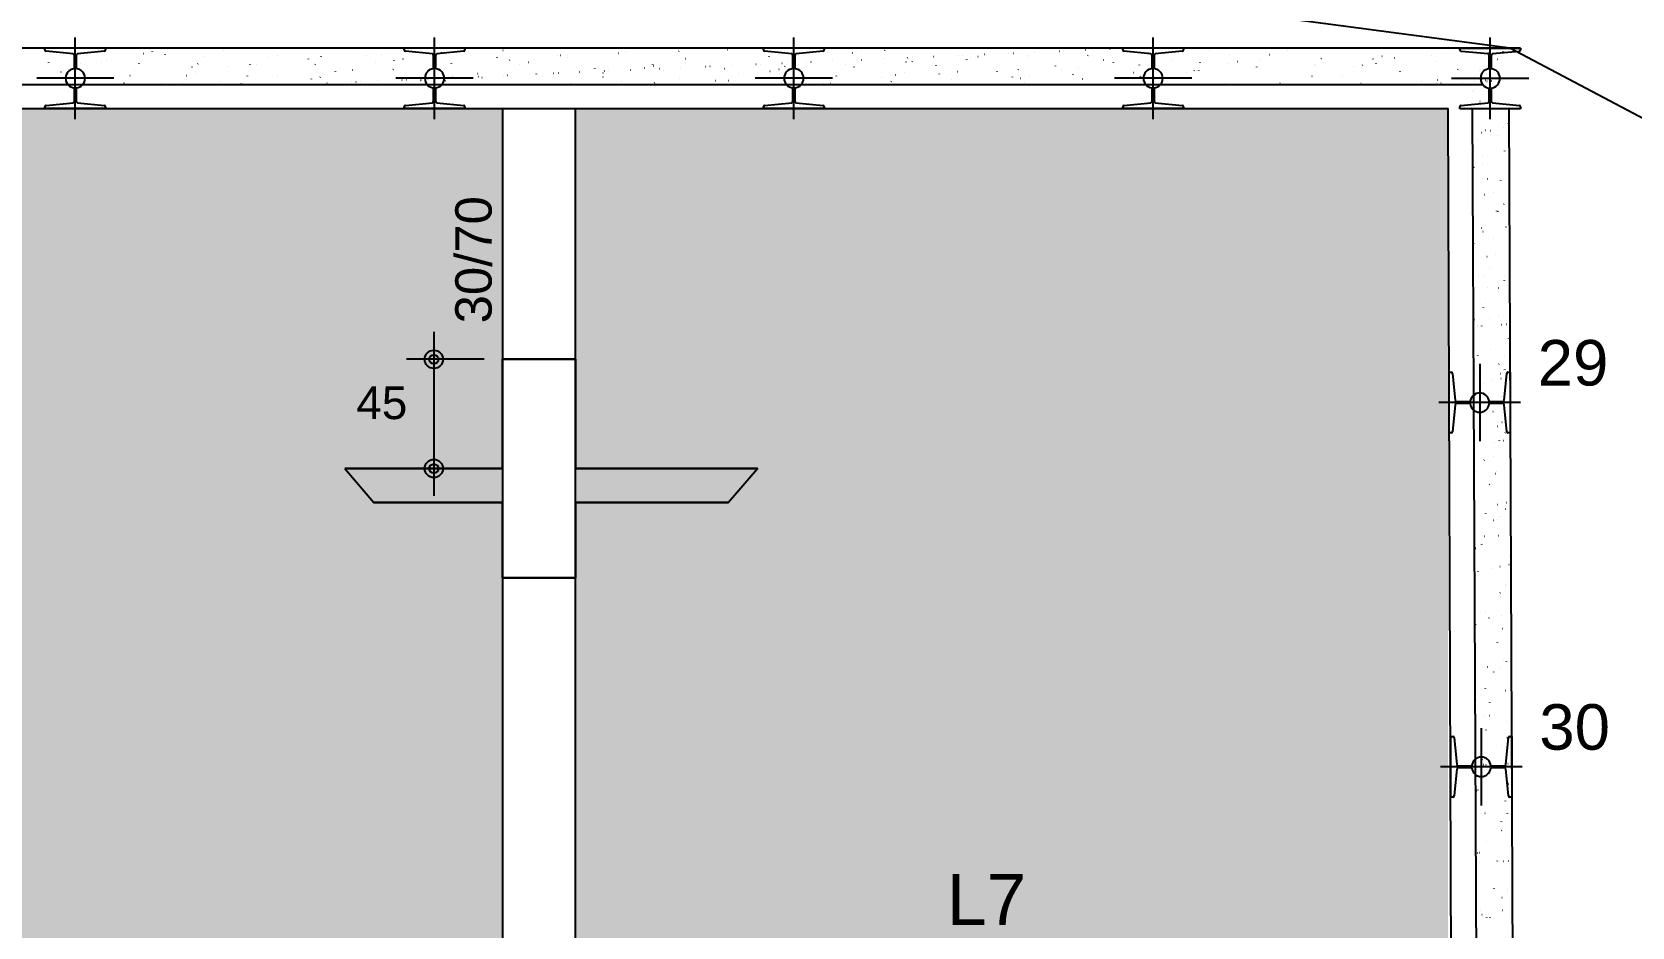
# Model space of a CAD drawing. Header units: millimetres. Extents: x 2609 to 8562, y 1432 to 7136.
# Drawn here: x 6940 to 7599, y 5898 to 6267 of the extents above; entities that cross this region are included whole.
import ezdxf

# ---------------------------------------------------------------- set-up
doc = ezdxf.new("R2010")
doc.units = ezdxf.units.MM
for name, color, linetype in [('1', 4, 'Continuous'), ('10', 13, 'Continuous'), ('11', 22, 'Continuous'), ('130', 24, 'Continuous'), ('18', 9, 'Continuous'), ('19', 5, 'Continuous'), ('26', 1, 'Continuous'), ('30', 15, 'Continuous'), ('49', 20, 'Continuous'), ('51', 6, 'Continuous'), ('52', 21, 'Continuous')]:
    doc.layers.add(name, color=color, linetype=linetype)
doc.styles.get("Standard").update_dxf_attribs({"font": 'arial.ttf'})

# ---------------------------------------------------------------- blocks, each defined once
blk = doc.blocks.new('_H9EFD498501-004')
for p, q in [((3967.79707, 4538.420024), (3967.842727, 4538.479525)), ((3958.55694, 4529.193297), (3958.55694, 4529.193297)), ((3958.55694, 4529.193297), (3958.55694, 4529.193297)), ((3958.55694, 4529.193297), (3958.55694, 4529.193297)), ((3961.542046, 4530.268318), (3961.587704, 4530.32782)), ((3962.868451, 4529.784808), (3962.878241, 4529.859166)), ((3963.534407, 4529.410618), (3963.609335, 4529.41389)), ((3963.982634, 4534.635244), (3963.998835, 4534.638835)), ((3963.982634, 4534.635244), (3963.982634, 4534.635244)), ((3965.407622, 4529.492405), (3965.482551, 4529.495676)), ((3957.466791, 4524.957342), (3957.466791, 4524.957342)), ((3957.466791, 4524.957342), (3957.466791, 4524.957342)), ((3957.466791, 4524.957342), (3957.466791, 4524.957342)), ((3957.798164, 4525.389195), (3957.843821, 4525.448697)), ((3957.487719, 4520.304798), (3957.487719, 4520.304798)), ((3957.487719, 4520.304798), (3957.487719, 4520.304798)), ((3960.62039, 4520.999294), (3960.693612, 4521.015527)), ((3961.277664, 4517.701573), (3961.287453, 4517.775932)), ((3957.53837, 4509.044691), (3957.53837, 4509.044691)), ((3957.53837, 4509.044691), (3957.53837, 4509.044691)), ((3962.961383, 4509.281465), (3963.036311, 4509.284736)), ((3965.003497, 4509.080448), (3965.076719, 4509.096681)), ((3970.369298, 4510.146527), (3970.414955, 4510.206029)), ((3972.364767, 4511.877087), (3972.374557, 4511.951445)), ((3957.545646, 4507.427082), (3957.545646, 4507.427082)), ((3957.545646, 4507.427082), (3957.545646, 4507.427082)), ((3957.545646, 4507.427082), (3957.545646, 4507.427082)), ((3959.613455, 4505.060652), (3959.623244, 4505.13501)), ((3961.342387, 4508.2688), (3961.415609, 4508.285033)), ((3967.9723, 4507.022698), (3968.017957, 4507.0822)), ((3961.698274, 4495.45714), (3961.771496, 4495.473373)), ((3961.717276, 4498.870993), (3961.762933, 4498.930494)), ((3970.876769, 4500.574615), (3970.886558, 4500.648974)), ((3957.603573, 4494.549367), (3957.603573, 4494.549367)), ((3957.603573, 4494.549367), (3957.603573, 4494.549367)), ((3957.608222, 4493.515968), (3957.608222, 4493.515968)), ((3957.608222, 4493.515968), (3957.608222, 4493.515968)), ((3957.608222, 4493.515968), (3957.608222, 4493.515968)), ((3957.624257, 4489.951194), (3957.624257, 4489.951194)), ((3957.624257, 4489.951194), (3957.624257, 4489.951194)), ((3957.624257, 4489.951194), (3957.624257, 4489.951194)), ((3957.628785, 4488.944504), (3957.628785, 4488.944504)), ((3957.628785, 4488.944504), (3957.628785, 4488.944504)), ((3957.628785, 4488.944504), (3957.628785, 4488.944504)), ((3957.973393, 4493.99187), (3958.019051, 4494.051371)), ((3958.125456, 4493.75818), (3958.135245, 4493.832538)), ((3961.78893, 4489.12614), (3961.863858, 4489.129411)), ((3963.662145, 4489.207926), (3963.737074, 4489.211198)), ((3972.503722, 4489.593958), (3972.578651, 4489.597229)), ((3962.420271, 4482.726645), (3962.493493, 4482.742878)), ((3966.081381, 4483.538294), (3966.154604, 4483.554527)), ((3969.285981, 4488.491381), (3969.29577, 4488.565739)), ((3957.6615, 4481.671651), (3957.6615, 4481.671651)), ((3957.6615, 4481.671651), (3957.6615, 4481.671651)), ((3957.6615, 4481.671651), (3957.6615, 4481.671651)), ((3967.621772, 4475.850459), (3967.631561, 4475.924817)), ((3968.14753, 4475.625373), (3968.193187, 4475.684874)), ((3970.544528, 4478.749201), (3970.590185, 4478.808703)), ((3961.215906, 4468.996986), (3961.290834, 4469.000258)), ((3962.776158, 4469.914986), (3962.84938, 4469.931219)), ((3971.331269, 4469.438633), (3971.406198, 4469.441904)), ((3957.719201, 4468.844317), (3957.719201, 4468.844317)), ((3957.719201, 4468.844317), (3957.719201, 4468.844317)), ((3957.719427, 4468.793936), (3957.719427, 4468.793936)), ((3957.719427, 4468.793936), (3957.719427, 4468.793936)), ((3958.148623, 4462.594544), (3958.19428, 4462.654045)), ((3961.892506, 4467.473667), (3961.938163, 4467.533169)), ((3966.133773, 4464.547988), (3966.143563, 4464.622346)), ((3957.749652, 4462.074595), (3957.749652, 4462.074595)), ((3957.749652, 4462.074595), (3957.749652, 4462.074595)), ((3957.749652, 4462.074595), (3957.749652, 4462.074595)), ((3957.777354, 4455.91622), (3957.777354, 4455.91622)), ((3957.777354, 4455.91622), (3957.777354, 4455.91622)), ((3957.777354, 4455.91622), (3957.777354, 4455.91622)), ((3963.498155, 4457.184491), (3963.571378, 4457.200724)), ((3967.159265, 4457.99614), (3967.232488, 4458.012373)), ((3964.542985, 4452.464753), (3964.552775, 4452.539112)), ((3970.758245, 4449.309479), (3970.833174, 4449.312751)), ((3957.809616, 4448.74413), (3957.809616, 4448.74413)), ((3957.809616, 4448.74413), (3957.809616, 4448.74413)), ((3957.809616, 4448.74413), (3957.809616, 4448.74413)), ((3957.835281, 4443.038504), (3957.835281, 4443.038504)), ((3957.835281, 4443.038504), (3957.835281, 4443.038504)), ((3960.043453, 4448.841661), (3960.118381, 4448.844933)), ((3961.916668, 4448.923448), (3961.991597, 4448.926719)), ((3963.854042, 4444.372832), (3963.927264, 4444.389065)), ((3968.32276, 4444.228047), (3968.368417, 4444.287548)), ((3970.719758, 4447.351876), (3970.765415, 4447.411377)), ((3962.067736, 4436.076341), (3962.113393, 4436.135843)), ((3962.878776, 4439.823831), (3962.888566, 4439.89819)), ((3957.891083, 4430.633222), (3957.891083, 4430.633222)), ((3957.891083, 4430.633222), (3957.891083, 4430.633222)), ((3957.891083, 4430.633222), (3957.891083, 4430.633222)), ((3957.893208, 4430.160789), (3957.893208, 4430.160789)), ((3957.893208, 4430.160789), (3957.893208, 4430.160789)), ((3957.893208, 4430.160789), (3957.893208, 4430.160789)), ((3958.323853, 4431.197218), (3958.36951, 4431.25672)), ((3964.57604, 4431.642337), (3964.649262, 4431.65857)), ((3968.23715, 4432.453986), (3968.310372, 4432.470218)), ((3957.900031, 4428.643943), (3957.900031, 4428.643943)), ((3957.900031, 4428.643943), (3957.900031, 4428.643943)), ((3959.470429, 4428.712508), (3959.545357, 4428.715779)), ((3961.390778, 4428.52136), (3961.400567, 4428.595718)), ((3969.585792, 4429.154154), (3969.660721, 4429.157425)), ((3971.459007, 4429.23594), (3971.533936, 4429.239212)), ((3972.551302, 4423.254561), (3972.561092, 4423.328919)), ((3957.951135, 4417.283073), (3957.951135, 4417.283073)), ((3957.951135, 4417.283073), (3957.951135, 4417.283073)), ((3959.79999, 4416.438126), (3959.809779, 4416.512484)), ((3964.931926, 4418.830677), (3965.005148, 4418.84691)), ((3968.497989, 4412.830721), (3968.543647, 4412.890223)), ((3970.887093, 4410.613639), (3970.896883, 4410.687997)), ((3970.894988, 4415.95455), (3970.940645, 4416.014052)), ((3957.990447, 4408.543756), (3957.990447, 4408.543756)), ((3957.990447, 4408.543756), (3957.990447, 4408.543756)), ((3957.990447, 4408.543756), (3957.990447, 4408.543756)), ((3958.009062, 4404.405358), (3958.009062, 4404.405358)), ((3958.009062, 4404.405358), (3958.009062, 4404.405358)), ((3958.009062, 4404.405358), (3958.009062, 4404.405358)), ((3958.135781, 4403.797204), (3958.14557, 4403.871562)), ((3958.297976, 4408.557183), (3958.372904, 4408.560454)), ((3960.171191, 4408.638969), (3960.24612, 4408.64224)), ((3962.242966, 4404.679016), (3962.288623, 4404.738517)), ((3965.653924, 4406.100183), (3965.727146, 4406.116416)), ((3969.012768, 4409.025001), (3969.087696, 4409.028272)), ((3969.315034, 4406.911831), (3969.388256, 4406.928064)), ((3958.015894, 4402.886577), (3958.015894, 4402.886577)), ((3958.032514, 4399.191848), (3958.032514, 4399.191848)), ((3958.032514, 4399.191848), (3958.032514, 4399.191848)), ((3958.032514, 4399.191848), (3958.032514, 4399.191848)), ((3958.499083, 4399.799893), (3958.54474, 4399.859394)), ((3969.399095, 4399.311168), (3969.408884, 4399.385526)), ((3958.06699, 4391.527642), (3958.06699, 4391.527642)), ((3958.06699, 4391.527642), (3958.06699, 4391.527642)), ((3966.00981, 4393.288523), (3966.083033, 4393.304756)), ((3958.080862, 4388.443569), (3958.080862, 4388.443569)), ((3958.080862, 4388.443569), (3958.080862, 4388.443569)), ((3958.080862, 4388.443569), (3958.080862, 4388.443569)), ((3967.808307, 4387.227933), (3967.818096, 4387.302292)), ((3967.840315, 4388.869675), (3967.915243, 4388.872947)), ((3969.71353, 4388.951462), (3969.788459, 4388.954733)), ((3971.070217, 4384.557224), (3971.115875, 4384.616726)), ((3958.124917, 4378.649927), (3958.124917, 4378.649927)), ((3958.124917, 4378.649927), (3958.124917, 4378.649927)), ((3958.124917, 4378.649927), (3958.124917, 4378.649927)), ((3966.731808, 4380.558029), (3966.80503, 4380.574262)), ((3968.673219, 4381.433396), (3968.718876, 4381.492897)), ((3970.392918, 4381.369677), (3970.46614, 4381.38591)), ((3962.418196, 4373.28169), (3962.463853, 4373.341192)), ((3966.144098, 4374.587011), (3966.153887, 4374.66137)), ((3958.171278, 4368.343382), (3958.171278, 4368.343382)), ((3958.173945, 4367.750475), (3958.173945, 4367.750475)), ((3958.173945, 4367.750475), (3958.173945, 4367.750475)), ((3958.173945, 4367.750475), (3958.173945, 4367.750475)), ((3958.182844, 4365.772211), (3958.182844, 4365.772211)), ((3958.182844, 4365.772211), (3958.182844, 4365.772211)), ((3958.425714, 4368.35449), (3958.500643, 4368.357762)), ((3958.674313, 4368.402567), (3958.71997, 4368.462069)), ((3967.087694, 4367.746369), (3967.160917, 4367.762602)), ((3967.267291, 4368.740522), (3967.342219, 4368.743793)), ((3964.656099, 4363.28454), (3964.665889, 4363.358898)), ((3958.240771, 4352.894496), (3958.240771, 4352.894496)), ((3958.240771, 4352.894496), (3958.240771, 4352.894496)), ((3958.240771, 4352.894496), (3958.240771, 4352.894496)), ((3963.065311, 4351.201306), (3963.075101, 4351.275664)), ((3967.809692, 4355.015874), (3967.882914, 4355.032107)), ((3971.245447, 4353.159899), (3971.291104, 4353.2194)), ((3971.470802, 4355.827523), (3971.544024, 4355.843756)), ((3958.261693, 4348.243194), (3958.261693, 4348.243194)), ((3958.261693, 4348.243194), (3958.261693, 4348.243194)), ((3958.261693, 4348.243194), (3958.261693, 4348.243194)), ((3966.094838, 4348.585197), (3966.169766, 4348.588468)), ((3967.968053, 4348.666983), (3968.042982, 4348.670255)), ((3968.848449, 4350.03607), (3968.894106, 4350.095572)), ((3958.298698, 4340.01678), (3958.298698, 4340.01678)), ((3958.298698, 4340.01678), (3958.298698, 4340.01678)), ((3961.401102, 4338.560384), (3961.410892, 4338.634742)), ((3962.593425, 4341.884364), (3962.639083, 4341.943866)), ((3968.165579, 4342.204215), (3968.238801, 4342.220448)), ((3958.315376, 4336.309102), (3958.315376, 4336.309102)), ((3958.315376, 4336.309102), (3958.315376, 4336.309102)), ((3958.315376, 4336.309102), (3958.315376, 4336.309102)), ((3958.849543, 4337.005241), (3958.8952, 4337.064743)), ((3972.664416, 4334.074348), (3972.674206, 4334.148706)), ((3958.352109, 4328.143007), (3958.352109, 4328.143007)), ((3958.352109, 4328.143007), (3958.352109, 4328.143007)), ((3958.356625, 4327.139064), (3958.356625, 4327.139064)), ((3958.356625, 4327.139064), (3958.356625, 4327.139064)), ((3958.356625, 4327.139064), (3958.356625, 4327.139064)), ((3959.913104, 4327.257912), (3959.922893, 4327.332271)), ((3965.521814, 4328.456043), (3965.596742, 4328.459315)), ((3968.887576, 4329.47372), (3968.960798, 4329.489953)), ((3972.548686, 4330.285369), (3972.621908, 4330.301602)), ((3969.023679, 4318.638744), (3969.069336, 4318.698246)), ((3971.073628, 4321.991113), (3971.083418, 4322.065472)), ((3971.420677, 4321.762573), (3971.466334, 4321.822075)), ((3958.407532, 4315.82196), (3958.407532, 4315.82196)), ((3958.407532, 4315.82196), (3958.407532, 4315.82196)), ((3958.407532, 4315.82196), (3958.407532, 4315.82196)), ((3958.414552, 4314.261349), (3958.414552, 4314.261349)), ((3958.414552, 4314.261349), (3958.414552, 4314.261349)), ((3969.243463, 4316.662061), (3969.316685, 4316.678294)), ((3958.442524, 4308.04282), (3958.442524, 4308.04282)), ((3958.442524, 4308.04282), (3958.442524, 4308.04282)), ((3958.442524, 4308.04282), (3958.442524, 4308.04282)), ((3958.456807, 4304.867728), (3958.456807, 4304.867728)), ((3958.456807, 4304.867728), (3958.456807, 4304.867728)), ((3958.456807, 4304.867728), (3958.456807, 4304.867728)), ((3959.024773, 4305.607916), (3959.07043, 4305.667417)), ((3962.768655, 4310.487039), (3962.814312, 4310.54654)), ((3964.349361, 4308.300718), (3964.424289, 4308.30399)), ((3966.222576, 4308.382505), (3966.297505, 4308.385776)), ((3969.409419, 4309.350191), (3969.419209, 4309.42455)), ((3958.472479, 4301.383633), (3958.472479, 4301.383633)), ((3958.472479, 4301.383633), (3958.472479, 4301.383633)), ((3958.472479, 4301.383633), (3958.472479, 4301.383633)), ((3967.921421, 4298.04772), (3967.93121, 4298.122078)), ((3969.96546, 4303.931566), (3970.038683, 4303.947799)), ((3970.321347, 4291.119906), (3970.394569, 4291.136139)), ((3958.530406, 4288.505918), (3958.530406, 4288.505918)), ((3958.530406, 4288.505918), (3958.530406, 4288.505918)), ((3958.53294, 4287.942633), (3958.53294, 4287.942633)), ((3958.53294, 4287.942633), (3958.53294, 4287.942633)), ((3963.776337, 4288.171565), (3963.851265, 4288.174836)), ((3966.330633, 4285.964486), (3966.340422, 4286.038844)), ((3969.198909, 4287.241419), (3969.244566, 4287.30092)), ((3971.595907, 4290.365248), (3971.641564, 4290.424749)), ((3962.943885, 4279.089713), (3962.989542, 4279.149215)), ((3971.043345, 4278.389412), (3971.116567, 4278.405645)), ((3958.588333, 4275.628202), (3958.588333, 4275.628202)), ((3958.588333, 4275.628202), (3958.588333, 4275.628202)), ((3958.588333, 4275.628202), (3958.588333, 4275.628202)), ((3958.598237, 4273.426355), (3958.598237, 4273.426355)), ((3958.598237, 4273.426355), (3958.598237, 4273.426355)), ((3958.598237, 4273.426355), (3958.598237, 4273.426355)), ((3959.200002, 4274.21059), (3959.245659, 4274.270092)), ((3964.666424, 4273.323564), (3964.676213, 4273.397922)), ((3958.623355, 4267.842446), (3958.623355, 4267.842446)), ((3958.623355, 4267.842446), (3958.623355, 4267.842446)), ((3958.623355, 4267.842446), (3958.623355, 4267.842446)), ((3962.603884, 4268.01624), (3962.678812, 4268.019511)), ((3964.477099, 4268.098026), (3964.552028, 4268.101298)), ((3971.399231, 4265.577752), (3971.472453, 4265.593985)), ((3973.318676, 4268.484058), (3973.393605, 4268.487329)), ((3958.64626, 4262.750487), (3958.64626, 4262.750487)), ((3958.64626, 4262.750487), (3958.64626, 4262.750487)), ((3963.178425, 4262.021092), (3963.188215, 4262.095451)), ((3971.771137, 4258.967922), (3971.816794, 4259.027423)), ((3969.374139, 4255.844093), (3969.419796, 4255.903595)), ((3972.121229, 4252.847257), (3972.194451, 4252.86349)), ((3958.704187, 4249.872771), (3958.704187, 4249.872771)), ((3958.704187, 4249.872771), (3958.704187, 4249.872771)), ((3958.704187, 4249.872771), (3958.704187, 4249.872771)), ((3958.713771, 4247.742259), (3958.713771, 4247.742259)), ((3958.713771, 4247.742259), (3958.713771, 4247.742259)), ((3961.587637, 4249.937858), (3961.597427, 4250.012216)), ((3962.03086, 4247.887086), (3962.105788, 4247.890358)), ((3963.119115, 4247.692388), (3963.164772, 4247.751889)), ((3972.146223, 4248.328733), (3972.221152, 4248.332004)), ((3958.739668, 4241.984982), (3958.739668, 4241.984982)), ((3958.739668, 4241.984982), (3958.739668, 4241.984982)), ((3958.739668, 4241.984982), (3958.739668, 4241.984982)), ((3959.375232, 4242.813265), (3959.420889, 4242.872766)), ((3972.477115, 4240.035598), (3972.550337, 4240.051831)), ((3972.674741, 4244.113371), (3972.68453, 4244.18773)), ((3958.762114, 4236.995055), (3958.762114, 4236.995055)), ((3959.297119, 4237.113663), (3959.370341, 4237.129896)), ((3959.923428, 4237.296936), (3959.933218, 4237.371294)), ((3971.186742, 4232.8109), (3971.196532, 4232.885258)), ((3958.799169, 4228.757343), (3958.799169, 4228.757343)), ((3958.804186, 4227.642072), (3958.804186, 4227.642072)), ((3958.804186, 4227.642072), (3958.804186, 4227.642072)), ((3958.804186, 4227.642072), (3958.804186, 4227.642072)), ((3960.858407, 4227.731761), (3960.933335, 4227.735033)), ((3962.731622, 4227.813548), (3962.806551, 4227.816819)), ((3971.573199, 4228.199579), (3971.648128, 4228.202851)), ((3971.946367, 4227.570596), (3971.992024, 4227.630098)), ((3973.199113, 4227.305103), (3973.272335, 4227.321336)), ((3958.820041, 4224.11734), (3958.820041, 4224.11734)), ((3958.820041, 4224.11734), (3958.820041, 4224.11734)), ((3958.820041, 4224.11734), (3958.820041, 4224.11734)), ((3969.549369, 4224.446768), (3969.595026, 4224.506269)), ((3969.595954, 4220.727666), (3969.605744, 4220.802024)), ((3963.294345, 4216.295062), (3963.340002, 4216.354563)), ((3973.554999, 4214.493444), (3973.628222, 4214.509677)), ((3958.877968, 4211.239624), (3958.877968, 4211.239624)), ((3958.881099, 4210.543608), (3958.881099, 4210.543608)), ((3958.881099, 4210.543608), (3958.881099, 4210.543608)), ((3958.881099, 4210.543608), (3958.881099, 4210.543608)), ((3958.894602, 4207.541885), (3958.894602, 4207.541885)), ((3958.894602, 4207.541885), (3958.894602, 4207.541885)), ((3959.550462, 4211.415939), (3959.596119, 4211.47544)), ((3960.285383, 4207.602608), (3960.360311, 4207.605879)), ((3960.375003, 4211.571509), (3960.448226, 4211.587742)), ((3967.931745, 4208.086744), (3967.941535, 4208.161102)), ((3970.400746, 4208.044254), (3970.475675, 4208.047526)), ((3972.273961, 4208.126041), (3972.34889, 4208.129312)), ((3958.935895, 4198.361909), (3958.935895, 4198.361909)), ((3958.935895, 4198.361909), (3958.935895, 4198.361909)), ((3958.935895, 4198.361909), (3958.935895, 4198.361909)), ((3966.443747, 4196.784272), (3966.453536, 4196.858631)), ((3969.724598, 4193.049442), (3969.770255, 4193.108943)), ((3972.121596, 4196.173271), (3972.167254, 4196.232772)), ((3958.985017, 4187.441698), (3958.985017, 4187.441698)), ((3958.985017, 4187.441698), (3958.985017, 4187.441698)), ((3958.985017, 4187.441698), (3958.985017, 4187.441698)), ((3959.11293, 4187.447283), (3959.187858, 4187.450554)), ((3960.986145, 4187.529069), (3961.061074, 4187.532341)), ((3961.452887, 4186.029355), (3961.52611, 4186.045588)), ((3969.827722, 4187.915101), (3969.902651, 4187.918372)), ((3958.993822, 4185.484193), (3958.993822, 4185.484193)), ((3963.469575, 4184.897736), (3963.515232, 4184.957238)), ((3964.852959, 4184.701038), (3964.862748, 4184.775396))]:
    blk.add_line(p, q)
blk = doc.blocks.new('_H9EFD498501-005')
for p, q in [((3413.76302, 4541.560069), (3413.836242, 4541.576302)), ((3442.906869, 4542.01807), (3442.916659, 4542.092429)), ((3466.745285, 4543.010019), (3466.755075, 4543.084377)), ((3478.554443, 4543.033424), (3478.627666, 4543.049657)), ((3530.16587, 4541.584844), (3530.239092, 4541.601077)), ((3558.150309, 4542.194695), (3558.195966, 4542.254196)), ((3608.787047, 4541.451516), (3608.796836, 4541.525874)), ((3630.654428, 4541.806833), (3630.700085, 4541.866335)), ((3632.698884, 4543.001152), (3632.708674, 4543.07551)), ((3650.595941, 4542.502433), (3650.669163, 4542.518666)), ((3655.621467, 4542.718822), (3655.667124, 4542.778324)), ((3705.868478, 4541.865501), (3705.9417, 4541.881734)), ((3715.550868, 4542.048649), (3715.560657, 4542.123007)), ((3787.350824, 4541.822412), (3787.425753, 4541.825683)), ((3789.22404, 4541.904198), (3789.298968, 4541.907469)), ((3798.065616, 4542.29023), (3798.140545, 4542.293501)), ((3798.579062, 4542.434597), (3798.588851, 4542.508955)), ((3808.18098, 4542.731876), (3808.255908, 4542.735147)), ((3810.054195, 4542.813662), (3810.129124, 4542.816934)), ((3822.271328, 4541.890277), (3822.34455, 4541.90651)), ((3849.102756, 4541.86303), (3849.148413, 4541.922531)), ((3874.069795, 4542.775019), (3874.115452, 4542.834521)), ((3881.504466, 4542.039782), (3881.514256, 4542.11414)), ((3905.342883, 4543.03173), (3905.349997, 4543.085768)), ((3942.701399, 4542.807865), (3942.774621, 4542.824098)), ((3970.194068, 4541.543853), (3970.239725, 4541.603354)), ((3976.37318, 4542.324006), (3976.37318, 4542.324006)), ((3371.141989, 4537.146086), (3371.151779, 4537.220445)), ((3384.152641, 4536.816346), (3384.198298, 4536.875847)), ((3386.549639, 4539.940175), (3386.595296, 4539.999676)), ((3392.894693, 4536.933672), (3392.967915, 4536.949905)), ((3394.980405, 4538.138035), (3394.990195, 4538.212393)), ((3408.270458, 4536.621607), (3408.316115, 4536.681109)), ((3410.10191, 4540.74842), (3410.175132, 4540.764653)), ((3418.995032, 4540.468434), (3419.004822, 4540.542792)), ((3430.155557, 4535.201635), (3430.165346, 4535.275994)), ((3432.502418, 4536.575622), (3432.548075, 4536.635124)), ((3434.899416, 4539.699451), (3434.945073, 4539.758952)), ((3444.50612, 4535.485092), (3444.579342, 4535.501325)), ((3453.993973, 4536.193584), (3454.003762, 4536.267942)), ((3456.620234, 4536.380883), (3456.665891, 4536.440385)), ((3461.713337, 4539.29984), (3461.786559, 4539.316073)), ((3465.374447, 4540.111489), (3465.447669, 4540.127722)), ((3478.008599, 4538.523983), (3478.018389, 4538.598341)), ((3480.852194, 4536.334898), (3480.897851, 4536.3944)), ((3483.249192, 4539.458727), (3483.294849, 4539.518229)), ((3501.920437, 4540.073619), (3501.930226, 4540.147977)), ((3505.819233, 4537.246887), (3505.86489, 4537.306389)), ((3508.216231, 4540.370716), (3508.261888, 4540.430218)), ((3513.324764, 4537.851261), (3513.397986, 4537.867494)), ((3516.985874, 4538.662909), (3517.059096, 4538.679142)), ((3525.758853, 4541.065568), (3525.768642, 4541.139926)), ((3530.786272, 4538.158877), (3530.831929, 4538.218378)), ((3533.18327, 4541.282705), (3533.228927, 4541.342207)), ((3537.022167, 4536.579532), (3537.031956, 4536.65389)), ((3555.753311, 4539.070866), (3555.798968, 4539.130367)), ((3560.934004, 4538.129168), (3560.943794, 4538.203526)), ((3564.936191, 4536.402681), (3565.009413, 4536.418914)), ((3568.597301, 4537.214329), (3568.670523, 4537.230562)), ((3580.72035, 4539.982855), (3580.766007, 4540.042356)), ((3581.777297, 4540.136264), (3581.850519, 4540.152497)), ((3584.77242, 4539.121116), (3584.78221, 4539.195475)), ((3605.687389, 4540.894844), (3605.733046, 4540.954346)), ((3616.547618, 4534.954101), (3616.62084, 4534.970334)), ((3619.947572, 4536.184717), (3619.957361, 4536.259075)), ((3620.208728, 4535.76575), (3620.28195, 4535.781983)), ((3631.424373, 4535.014516), (3631.499302, 4535.017787)), ((3633.388724, 4538.687684), (3633.461946, 4538.703917)), ((3641.539736, 4535.456162), (3641.614665, 4535.459433)), ((3643.412952, 4535.537948), (3643.48788, 4535.54122)), ((3643.785988, 4537.176665), (3643.795777, 4537.251023)), ((3652.254528, 4535.92398), (3652.329457, 4535.927251)), ((3662.369892, 4536.365626), (3662.44482, 4536.368898)), ((3664.243107, 4536.447413), (3664.318036, 4536.450684)), ((3667.800614, 4539.507064), (3667.810404, 4539.581423)), ((3673.084684, 4536.833444), (3673.159613, 4536.836716)), ((3674.333483, 4535.479106), (3674.37914, 4535.538607)), ((3683.200047, 4537.27509), (3683.274976, 4537.278362)), ((3685.000151, 4537.239105), (3685.073373, 4537.255338)), ((3685.073263, 4537.356877), (3685.148191, 4537.360148)), ((3691.712452, 4541.056701), (3691.722241, 4541.131059)), ((3693.914839, 4537.742908), (3693.989768, 4537.74618)), ((3699.300522, 4536.391095), (3699.346179, 4536.450597)), ((3702.207368, 4541.053853), (3702.28059, 4541.070086)), ((3702.799555, 4535.232214), (3702.809345, 4535.306572)), ((3704.030203, 4538.184555), (3704.105131, 4538.187826)), ((3705.903418, 4538.266341), (3705.978347, 4538.269612)), ((3714.744995, 4538.652373), (3714.819923, 4538.655644)), ((3724.267561, 4537.303084), (3724.313218, 4537.362586)), ((3724.860358, 4539.094019), (3724.935287, 4539.09729)), ((3726.733573, 4539.175805), (3726.808502, 4539.179077)), ((3726.814182, 4537.562613), (3726.823971, 4537.636971)), ((3735.57515, 4539.561837), (3735.650079, 4539.565108)), ((3736.611578, 4535.790525), (3736.6848, 4535.806758)), ((3745.690513, 4540.003483), (3745.765442, 4540.006755)), ((3747.563729, 4540.085269), (3747.638657, 4540.088541)), ((3749.2346, 4538.215073), (3749.280257, 4538.274575)), ((3750.726019, 4539.112249), (3750.735808, 4539.186608)), ((3753.818795, 4539.605273), (3753.892017, 4539.621506)), ((3756.405306, 4540.471301), (3756.480234, 4540.474573)), ((3757.479905, 4540.416922), (3757.553127, 4540.433155)), ((3766.520669, 4540.912947), (3766.595597, 4540.916219)), ((3768.393884, 4540.994734), (3768.468813, 4540.998005)), ((3774.201639, 4539.127062), (3774.247296, 4539.186564)), ((3774.564435, 4540.104198), (3774.574225, 4540.178556)), ((3777.235461, 4541.380765), (3777.31039, 4541.384037)), ((3785.827749, 4535.618162), (3785.837539, 4535.69252)), ((3795.424795, 4535.159929), (3795.470452, 4535.21943)), ((3799.168678, 4540.039052), (3799.214335, 4540.098553)), ((3805.430222, 4538.156693), (3805.503444, 4538.172926)), ((3809.091332, 4538.968342), (3809.164554, 4538.984575)), ((3809.739586, 4537.167798), (3809.749376, 4537.242156)), ((3820.391834, 4536.071918), (3820.437491, 4536.131419)), ((3824.135717, 4540.951041), (3824.181374, 4541.010542)), ((3833.578003, 4538.159746), (3833.587792, 4538.234105)), ((3845.358873, 4536.983907), (3845.40453, 4537.043408)), ((3857.041649, 4536.708113), (3857.114871, 4536.724346)), ((3857.592629, 4540.490146), (3857.602419, 4540.564504)), ((3860.702759, 4537.519762), (3860.775981, 4537.535995)), ((3868.753154, 4535.223347), (3868.762943, 4535.297705)), ((3870.325912, 4537.895896), (3870.371569, 4537.955398)), ((3873.882755, 4540.441697), (3873.955977, 4540.45793)), ((3892.59157, 4536.215295), (3892.60136, 4536.289654)), ((3892.895953, 4535.684056), (3892.94161, 4535.743558)), ((3895.292951, 4538.807885), (3895.338608, 4538.867387)), ((3908.653076, 4535.259534), (3908.726298, 4535.275767)), ((3912.314186, 4536.071182), (3912.387408, 4536.087415)), ((3916.606197, 4538.545694), (3916.615986, 4538.620053)), ((3917.862992, 4536.596046), (3917.908649, 4536.655547)), ((3920.25999, 4539.719874), (3920.305647, 4539.779376)), ((3925.494182, 4538.993117), (3925.567404, 4539.00935)), ((3940.518034, 4540.095331), (3940.527823, 4540.169689)), ((3942.830031, 4537.508035), (3942.875688, 4537.567536)), ((3945.227029, 4540.631863), (3945.272686, 4540.691365)), ((3964.35645, 4541.087279), (3964.36624, 4541.161638)), ((3967.79707, 4538.420024), (3967.842727, 4538.479525)), ((3376.053587, 4533.200089), (3376.126809, 4533.216322)), ((3377.897617, 4528.66464), (3377.943274, 4528.724142)), ((3379.714697, 4534.011737), (3379.787919, 4534.02797)), ((3382.229093, 4531.3216), (3382.238882, 4531.395958)), ((3402.129577, 4528.618655), (3402.175234, 4528.678157)), ((3404.526575, 4531.742484), (3404.572232, 4531.801986)), ((3406.243719, 4533.651999), (3406.253509, 4533.726357)), ((3417.404244, 4528.3852), (3417.414034, 4528.459558)), ((3426.247394, 4528.423916), (3426.293051, 4528.483418)), ((3427.665014, 4531.751509), (3427.738236, 4531.767742)), ((3431.326124, 4532.563157), (3431.399346, 4532.57939)), ((3441.24266, 4529.377148), (3441.25245, 4529.451507)), ((3450.479353, 4528.377931), (3450.525011, 4528.437433)), ((3452.876352, 4531.50176), (3452.922009, 4531.561262)), ((3465.257287, 4531.707548), (3465.267076, 4531.781906)), ((3476.771708, 4528.262235), (3476.846637, 4528.265506)), ((3479.276441, 4530.302929), (3479.349663, 4530.319162)), ((3482.937551, 4531.114578), (3483.010773, 4531.130811)), ((3485.613285, 4528.648266), (3485.688214, 4528.651538)), ((3489.169124, 4533.257184), (3489.178914, 4533.331542)), ((3495.728648, 4529.089912), (3495.803577, 4529.093184)), ((3496.117547, 4534.036512), (3496.190769, 4534.052745)), ((3497.601864, 4529.171699), (3497.676792, 4529.17497)), ((3499.564209, 4529.095182), (3499.609866, 4529.154683)), ((3506.443441, 4529.55773), (3506.518369, 4529.561002)), ((3513.00754, 4534.249132), (3513.01733, 4534.323491)), ((3516.558804, 4529.999377), (3516.633732, 4530.002648)), ((3518.432019, 4530.081163), (3518.506948, 4530.084434)), ((3524.270854, 4529.763096), (3524.280644, 4529.837455)), ((3524.531248, 4530.007171), (3524.576905, 4530.066673)), ((3527.273596, 4530.467195), (3527.348525, 4530.470466)), ((3530.887868, 4528.854349), (3530.96109, 4528.870582)), ((3534.548978, 4529.665998), (3534.6222, 4529.682231)), ((3537.388959, 4530.908841), (3537.463888, 4530.912112)), ((3539.262175, 4530.990627), (3539.337103, 4530.993899)), ((3547.728974, 4532.587933), (3547.802196, 4532.604166)), ((3548.103751, 4531.376659), (3548.17868, 4531.37993)), ((3548.182692, 4531.312733), (3548.192481, 4531.387091)), ((3549.498287, 4530.91916), (3549.543945, 4530.978662)), ((3558.219115, 4531.818305), (3558.294043, 4531.821577)), ((3560.09233, 4531.900091), (3560.167259, 4531.903363)), ((3568.933907, 4532.286123), (3569.008835, 4532.289394)), ((3572.021108, 4532.304681), (3572.030897, 4532.379039)), ((3574.465326, 4531.831149), (3574.510984, 4531.890651)), ((3579.04927, 4532.727769), (3579.124199, 4532.731041)), ((3580.922485, 4532.809556), (3580.997414, 4532.812827)), ((3589.764062, 4533.195587), (3589.838991, 4533.198859)), ((3596.035734, 4534.63508), (3596.045524, 4534.709439)), ((3599.340401, 4531.139353), (3599.413623, 4531.155586)), ((3599.432365, 4532.743138), (3599.478023, 4532.80264)), ((3599.879425, 4533.637234), (3599.954354, 4533.640505)), ((3601.752641, 4533.71902), (3601.827569, 4533.722291)), ((3607.196259, 4529.368281), (3607.206048, 4529.44264)), ((3610.594218, 4534.105051), (3610.669146, 4534.108323)), ((3620.655522, 4528.776005), (3620.701179, 4528.835506)), ((3620.709581, 4534.546698), (3620.784509, 4534.549969)), ((3622.582796, 4534.628484), (3622.657725, 4534.631756)), ((3624.399405, 4533.655128), (3624.445062, 4533.714629)), ((3631.034675, 4530.36023), (3631.044465, 4530.434588)), ((3645.622561, 4529.687994), (3645.668218, 4529.747495)), ((3649.366444, 4534.567117), (3649.412101, 4534.626618)), ((3650.951828, 4529.690773), (3651.02505, 4529.707006)), ((3655.049302, 4532.690629), (3655.059091, 4532.764987)), ((3668.159045, 4533.505521), (3668.232267, 4533.521754)), ((3670.5896, 4530.599983), (3670.635257, 4530.659484)), ((3671.820155, 4534.31717), (3671.893377, 4534.333403)), ((3678.961139, 4534.240265), (3678.970928, 4534.314624)), ((3690.048243, 4528.415779), (3690.058032, 4528.490137)), ((3693.159641, 4528.388143), (3693.205298, 4528.447645)), ((3695.556639, 4531.511972), (3695.602296, 4531.571474)), ((3702.563255, 4528.242193), (3702.636477, 4528.258426)), ((3714.062869, 4530.746178), (3714.072659, 4530.820536)), ((3718.12668, 4529.300132), (3718.172337, 4529.359634)), ((3719.770472, 4532.056941), (3719.843694, 4532.073174)), ((3720.523678, 4532.423961), (3720.569335, 4532.483463)), ((3723.431582, 4532.86859), (3723.504804, 4532.884823)), ((3737.974706, 4532.295814), (3737.984496, 4532.370172)), ((3743.093719, 4530.212122), (3743.139376, 4530.271623)), ((3745.490717, 4533.33595), (3745.536374, 4533.395452)), ((3761.813123, 4533.287763), (3761.822912, 4533.362121)), ((3768.060758, 4531.124111), (3768.106415, 4531.183612)), ((3770.457756, 4534.247939), (3770.503413, 4534.307441)), ((3771.381899, 4530.608362), (3771.455121, 4530.624595)), ((3773.076437, 4528.801726), (3773.086226, 4528.876085)), ((3775.043009, 4531.42001), (3775.116231, 4531.436243)), ((3788.223005, 4534.341945), (3788.296227, 4534.358178)), ((3793.027797, 4532.0361), (3793.073454, 4532.095601)), ((3796.988274, 4530.351363), (3796.998063, 4530.425721)), ((3817.994836, 4532.948089), (3818.040493, 4533.00759)), ((3820.82669, 4531.343311), (3820.83648, 4531.41767)), ((3822.993326, 4529.159782), (3823.066548, 4529.176015)), ((3826.654436, 4529.97143), (3826.727658, 4529.987663)), ((3839.834432, 4532.893365), (3839.907654, 4532.909598)), ((3842.961875, 4533.860078), (3843.007532, 4533.91958)), ((3844.841317, 4533.67371), (3844.851106, 4533.748069)), ((3856.001841, 4528.406911), (3856.011631, 4528.48127)), ((3867.928914, 4534.772067), (3867.974571, 4534.831569)), ((3878.265863, 4528.522851), (3878.339085, 4528.539084)), ((3879.840257, 4529.39886), (3879.850047, 4529.473218)), ((3891.445859, 4531.444785), (3891.519081, 4531.461018)), ((3903.854884, 4531.729259), (3903.864674, 4531.803617)), ((3911.607968, 4528.44434), (3911.653625, 4528.503842)), ((3927.766721, 4533.278895), (3927.776511, 4533.353254)), ((3936.575007, 4529.356329), (3936.620665, 4529.415831)), ((3942.704251, 4528.501154), (3942.77918, 4528.504425)), ((3943.057286, 4529.996206), (3943.130508, 4530.012439)), ((3944.577467, 4528.58294), (3944.652395, 4528.586212)), ((3951.605137, 4534.270844), (3951.614927, 4534.345202)), ((3953.419044, 4528.968972), (3953.493972, 4528.972243)), ((3960.264503, 4533.810954), (3960.337725, 4533.827187)), ((3963.166899, 4532.385867), (3963.166899, 4532.385867)), ((3963.166899, 4532.385867), (3963.166899, 4532.385867)), ((3963.215725, 4532.42261), (3963.215725, 4532.42261)), ((3963.925613, 4534.622602), (3963.998835, 4534.638835)), ((3369.949176, 4528.085768), (3369.949176, 4528.085768)), ((3369.949176, 4528.085768), (3369.949176, 4528.085768)), ((3377.453433, 4528.085768), (3377.453433, 4528.085768)), ((3381.803088, 4528.085768), (3381.803088, 4528.085768)), ((3393.656999, 4528.085768), (3393.656999, 4528.085768)), ((3401.720678, 4528.085768), (3401.720678, 4528.085768)), ((3401.720678, 4528.085768), (3401.720678, 4528.085768)), ((3405.510911, 4528.085768), (3405.510911, 4528.085768)), ((3405.510911, 4528.085768), (3405.510911, 4528.085768)), ((3405.510911, 4528.085768), (3405.510911, 4528.085768)), ((3411.129925, 4528.085768), (3411.129925, 4528.085768)), ((3411.129925, 4528.085768), (3411.129925, 4528.085768)), ((3411.129925, 4528.085768), (3411.129925, 4528.085768)), ((3417.364823, 4528.085768), (3417.364823, 4528.085768)), ((3417.364823, 4528.085768), (3417.364823, 4528.085768)), ((3425.987923, 4528.085768), (3425.987923, 4528.085768)), ((3429.218735, 4528.085768), (3429.218735, 4528.085768)), ((3429.218735, 4528.085768), (3429.218735, 4528.085768)), ((3441.072647, 4528.085768), (3441.072647, 4528.085768)), ((3450.255168, 4528.085768), (3450.255168, 4528.085768)), ((3450.255168, 4528.085768), (3450.255168, 4528.085768)), ((3452.926559, 4528.085768), (3452.926559, 4528.085768)), ((3464.780471, 4528.085768), (3464.780471, 4528.085768)), ((3464.780471, 4528.085768), (3464.780471, 4528.085768)), ((3464.780471, 4528.085768), (3464.780471, 4528.085768)), ((3469.275473, 4528.085768), (3469.275473, 4528.085768)), ((3469.275473, 4528.085768), (3469.275473, 4528.085768)), ((3469.275473, 4528.085768), (3469.275473, 4528.085768)), ((3472.729957, 4528.085768), (3472.729957, 4528.085768)), ((3472.729957, 4528.085768), (3472.729957, 4528.085768)), ((3472.729957, 4528.085768), (3472.729957, 4528.085768)), ((3474.522414, 4528.085768), (3474.522414, 4528.085768)), ((3474.59717, 4528.183193), (3474.642827, 4528.242694)), ((3474.898493, 4528.180448), (3474.973422, 4528.18372)), ((3476.634382, 4528.085768), (3476.634382, 4528.085768)), ((3476.634382, 4528.085768), (3476.634382, 4528.085768)), ((3476.634382, 4528.085768), (3476.634382, 4528.085768)), ((3488.488294, 4528.085768), (3488.488294, 4528.085768)), ((3488.488294, 4528.085768), (3488.488294, 4528.085768)), ((3498.789659, 4528.085768), (3498.789659, 4528.085768)), ((3500.342206, 4528.085768), (3500.342206, 4528.085768)), ((3500.342206, 4528.085768), (3500.342206, 4528.085768)), ((3512.196118, 4528.085768), (3512.196118, 4528.085768)), ((3523.056904, 4528.085768), (3523.056904, 4528.085768)), ((3524.05003, 4528.085768), (3524.05003, 4528.085768)), ((3524.05003, 4528.085768), (3524.05003, 4528.085768)), ((3524.05003, 4528.085768), (3524.05003, 4528.085768)), ((3527.421021, 4528.085768), (3527.421021, 4528.085768)), ((3527.421021, 4528.085768), (3527.421021, 4528.085768)), ((3527.421021, 4528.085768), (3527.421021, 4528.085768)), ((3535.903942, 4528.085768), (3535.903942, 4528.085768)), ((3535.903942, 4528.085768), (3535.903942, 4528.085768)), ((3535.903942, 4528.085768), (3535.903942, 4528.085768)), ((3547.324149, 4528.085768), (3547.324149, 4528.085768)), ((3547.757854, 4528.085768), (3547.757854, 4528.085768)), ((3547.757854, 4528.085768), (3547.757854, 4528.085768)), ((3559.611765, 4528.085768), (3559.611765, 4528.085768)), ((3559.611765, 4528.085768), (3559.611765, 4528.085768)), ((3571.465677, 4528.085768), (3571.465677, 4528.085768)), ((3571.591394, 4528.085768), (3571.591394, 4528.085768)), ((3583.319589, 4528.085768), (3583.319589, 4528.085768)), ((3585.566569, 4528.085768), (3585.566569, 4528.085768)), ((3586.160405, 4528.217418), (3586.233627, 4528.233651)), ((3595.173501, 4528.085768), (3595.173501, 4528.085768)), ((3595.173501, 4528.085768), (3595.173501, 4528.085768)), ((3595.173501, 4528.085768), (3595.173501, 4528.085768)), ((3595.858639, 4528.085768), (3595.858639, 4528.085768)), ((3607.027413, 4528.085768), (3607.027413, 4528.085768)), ((3607.027413, 4528.085768), (3607.027413, 4528.085768)), ((3618.881325, 4528.085768), (3618.881325, 4528.085768)), ((3618.881325, 4528.085768), (3618.881325, 4528.085768)), ((3620.125884, 4528.085768), (3620.125884, 4528.085768)), ((3620.125884, 4528.085768), (3620.125884, 4528.085768)), ((3620.125884, 4528.085768), (3620.125884, 4528.085768)), ((3630.735237, 4528.085768), (3630.735237, 4528.085768)), ((3642.589148, 4528.085768), (3642.589148, 4528.085768)), ((3643.712117, 4528.085768), (3643.712117, 4528.085768)), ((3643.712117, 4528.085768), (3643.712117, 4528.085768)), ((3644.39313, 4528.085768), (3644.39313, 4528.085768)), ((3644.39313, 4528.085768), (3644.39313, 4528.085768)), ((3644.39313, 4528.085768), (3644.39313, 4528.085768)), ((3654.44306, 4528.085768), (3654.44306, 4528.085768)), ((3654.44306, 4528.085768), (3654.44306, 4528.085768)), ((3654.44306, 4528.085768), (3654.44306, 4528.085768)), ((3666.296972, 4528.085768), (3666.296972, 4528.085768)), ((3666.296972, 4528.085768), (3666.296972, 4528.085768)), ((3666.296972, 4528.085768), (3666.296972, 4528.085768)), ((3668.660375, 4528.085768), (3668.660375, 4528.085768)), ((3668.660375, 4528.085768), (3668.660375, 4528.085768)), ((3668.660375, 4528.085768), (3668.660375, 4528.085768)), ((3678.150884, 4528.085768), (3678.150884, 4528.085768)), ((3678.150884, 4528.085768), (3678.150884, 4528.085768)), ((3690.004796, 4528.085768), (3690.004796, 4528.085768)), ((3692.92762, 4528.085768), (3692.92762, 4528.085768)), ((3692.92762, 4528.085768), (3692.92762, 4528.085768)), ((3701.857665, 4528.085768), (3701.857665, 4528.085768)), ((3701.857665, 4528.085768), (3701.857665, 4528.085768)), ((3701.858708, 4528.085768), (3701.858708, 4528.085768)), ((3713.71262, 4528.085768), (3713.71262, 4528.085768)), ((3713.71262, 4528.085768), (3713.71262, 4528.085768)), ((3713.71262, 4528.085768), (3713.71262, 4528.085768)), ((3717.194865, 4528.085768), (3717.194865, 4528.085768)), ((3717.194865, 4528.085768), (3717.194865, 4528.085768)), ((3725.566531, 4528.085768), (3725.566531, 4528.085768)), ((3725.566531, 4528.085768), (3725.566531, 4528.085768)), ((3725.566531, 4528.085768), (3725.566531, 4528.085768)), ((3737.420443, 4528.085768), (3737.420443, 4528.085768)), ((3737.420443, 4528.085768), (3737.420443, 4528.085768)), ((3741.46211, 4528.085768), (3741.46211, 4528.085768)), ((3741.46211, 4528.085768), (3741.46211, 4528.085768)), ((3749.274355, 4528.085768), (3749.274355, 4528.085768)), ((3749.274355, 4528.085768), (3749.274355, 4528.085768)), ((3760.003214, 4528.085768), (3760.003214, 4528.085768)), ((3760.003214, 4528.085768), (3760.003214, 4528.085768)), ((3760.003214, 4528.085768), (3760.003214, 4528.085768)), ((3761.128267, 4528.085768), (3761.128267, 4528.085768)), ((3765.729355, 4528.085768), (3765.729355, 4528.085768)), ((3765.729355, 4528.085768), (3765.729355, 4528.085768)), ((3772.982179, 4528.085768), (3772.982179, 4528.085768)), ((3772.982179, 4528.085768), (3772.982179, 4528.085768)), ((3772.982179, 4528.085768), (3772.982179, 4528.085768)), ((3784.836091, 4528.085768), (3784.836091, 4528.085768)), ((3784.836091, 4528.085768), (3784.836091, 4528.085768)), ((3784.836091, 4528.085768), (3784.836091, 4528.085768)), ((3789.996601, 4528.085768), (3789.996601, 4528.085768)), ((3789.996601, 4528.085768), (3789.996601, 4528.085768)), ((3796.690003, 4528.085768), (3796.690003, 4528.085768)), ((3796.690003, 4528.085768), (3796.690003, 4528.085768)), ((3808.543914, 4528.085768), (3808.543914, 4528.085768)), ((3808.543914, 4528.085768), (3808.543914, 4528.085768)), ((3814.263846, 4528.085768), (3814.263846, 4528.085768)), ((3814.263846, 4528.085768), (3814.263846, 4528.085768)), ((3818.148762, 4528.085768), (3818.148762, 4528.085768)), ((3818.148762, 4528.085768), (3818.148762, 4528.085768)), ((3818.148762, 4528.085768), (3818.148762, 4528.085768)), ((3820.397826, 4528.085768), (3820.397826, 4528.085768)), ((3832.251738, 4528.085768), (3832.251738, 4528.085768)), ((3838.531091, 4528.085768), (3838.531091, 4528.085768)), ((3838.531091, 4528.085768), (3838.531091, 4528.085768)), ((3844.10565, 4528.085768), (3844.10565, 4528.085768)), ((3844.10565, 4528.085768), (3844.10565, 4528.085768)), ((3844.10565, 4528.085768), (3844.10565, 4528.085768)), ((3855.959562, 4528.085768), (3855.959562, 4528.085768)), ((3855.959562, 4528.085768), (3855.959562, 4528.085768)), ((3862.798336, 4528.085768), (3862.798336, 4528.085768)), ((3862.798336, 4528.085768), (3862.798336, 4528.085768)), ((3867.813474, 4528.085768), (3867.813474, 4528.085768)), ((3867.813474, 4528.085768), (3867.813474, 4528.085768)), ((3876.29431, 4528.085768), (3876.29431, 4528.085768)), ((3879.667386, 4528.085768), (3879.667386, 4528.085768)), ((3887.065581, 4528.085768), (3887.065581, 4528.085768)), ((3887.065581, 4528.085768), (3887.065581, 4528.085768)), ((3891.521297, 4528.085768), (3891.521297, 4528.085768)), ((3903.375209, 4528.085768), (3903.375209, 4528.085768)), ((3903.375209, 4528.085768), (3903.375209, 4528.085768)), ((3903.375209, 4528.085768), (3903.375209, 4528.085768)), ((3911.332826, 4528.085768), (3911.332826, 4528.085768)), ((3915.229121, 4528.085768), (3915.229121, 4528.085768)), ((3915.229121, 4528.085768), (3915.229121, 4528.085768)), ((3915.229121, 4528.085768), (3915.229121, 4528.085768)), ((3927.083033, 4528.085768), (3927.083033, 4528.085768)), ((3927.083033, 4528.085768), (3927.083033, 4528.085768)), ((3933.190345, 4528.085768), (3933.190345, 4528.085768)), ((3933.190345, 4528.085768), (3933.190345, 4528.085768)), ((3933.190345, 4528.085768), (3933.190345, 4528.085768)), ((3934.439858, 4528.085768), (3934.439858, 4528.085768)), ((3934.439858, 4528.085768), (3934.439858, 4528.085768)), ((3935.600071, 4528.085768), (3935.600071, 4528.085768)), ((3938.936945, 4528.085768), (3938.936945, 4528.085768)), ((3938.936945, 4528.085768), (3938.936945, 4528.085768)), ((3950.790857, 4528.085768), (3950.790857, 4528.085768))]:
    blk.add_line(p, q)

msp = doc.modelspace()

# ---------------------------------------------------------------- linework, layer by layer
at = {"layer": '1'}
for p in [(5953.18, 6235.4), (7529.26, 4771.65)]:
    msp.add_line(p, (7523.68, 6235.4), dxfattribs=at)
for points in [[(7134.18, 6235.4), (7134.18, 5543.31)], [(7164.18, 5543.31), (7164.18, 6235.4)]]:
    msp.add_lwpolyline(points, dxfattribs=at)
at = {"layer": '130'}
for points in [[(7134.18, 5543.31), (6642.68, 5543.31), (6642.68, 6235.4)], [(7134.18, 5543.31), (6642.68, 6235.4), (7134.18, 6235.09)], [(7134.18, 5543.31), (7134.18, 6235.09), (7134.18, 5543.31)], [(7164.18, 5543.31), (7164.18, 6235.4), (7523.68, 6235.4)], [(7164.18, 5543.31), (7523.68, 6235.4), (7523.7, 5543.31)]]:
    msp.add_solid(points, dxfattribs=at)
at = {"layer": '18'}
for p, q in [((7134.18, 6087.13), (7134.18, 6132.13)), ((7134.18, 6132.13), (7164.18, 6132.13)), ((7164.18, 6132.13), (7164.18, 6087.13)), ((7069.18, 6087.13), (7134.18, 6087.13)), ((7164.18, 6087.13), (7239.18, 6087.13)), ((7134.18, 6073.13), (7081.18, 6073.13)), ((7134.18, 6042.13), (7134.18, 6073.13)), ((7227.18, 6073.13), (7164.18, 6073.13)), ((7164.18, 6073.13), (7164.18, 6042.13)), ((7164.18, 6042.13), (7134.18, 6042.13))]:
    msp.add_line(p, q, dxfattribs=at)
at = {"layer": '19'}
for p, q in [((4319.12, 6689.78), (7549.18, 6260.4)), ((7549.18, 6260.4), (8548.49, 5732.67))]:
    msp.add_line(p, q, dxfattribs=at)
at = {"layer": '26', "color": 3, "linetype": 'Continuous'}
for p, q in [((7105.88, 6143.38), (7105.88, 6075.88)), ((7126.68, 6132.13), (7094.63, 6132.13)), ((7134.18, 6132.13), (7134.18, 6132.13)), ((7126.68, 6087.13), (7094.63, 6087.13)), ((7134.18, 6087.13), (7134.18, 6087.13))]:
    msp.add_line(p, q, dxfattribs=at)
for centre, radius in [((7105.88, 6132.13), 3.75), ((7105.88, 6132.13), 1.87), ((7105.88, 6087.13), 3.75), ((7105.88, 6087.13), 1.87)]:
    msp.add_circle(centre, radius, dxfattribs=at)
at = {"layer": '30'}
msp.add_lwpolyline([(7069.18, 6087.13), (7081.18, 6073.13), (7134.18, 6073.13), (7134.18, 6042.13), (7164.18, 6042.13), (7164.18, 6073.13), (7227.18, 6073.13), (7239.18, 6087.13), (7164.18, 6087.13), (7164.18, 6132.13), (7134.18, 6132.13), (7134.18, 6087.13), (7069.18, 6087.13)], dxfattribs=at)
at = {"layer": '49'}
for p, q in [((5953.18, 6260.4), (7553.56, 6260.4)), ((5953.18, 6245.4), (7538.34, 6245.4)), ((7533.68, 6235.38), (7545.66, 3571.72)), ((7548.68, 6235.38), (7568.16, 1904.45))]:
    msp.add_line(p, q, dxfattribs=at)
at = {"layer": '51'}
for p, q in [((6958.18, 6231.05), (6958.18, 6264.75)), ((7106.18, 6231.05), (7106.18, 6264.75)), ((7254.18, 6231.05), (7254.18, 6264.75)), ((7402.18, 6231.05), (7402.18, 6264.75)), ((7541.07, 6231.03), (7541.07, 6264.72)), ((6945.68, 6259.64), (6945.68, 6260.4)), ((6945.68, 6260.4), (6970.68, 6260.4)), ((6957.3, 6257.97), (6946.16, 6259.04)), ((6957.79, 6251.88), (6957.79, 6257.36)), ((6958.57, 6257.36), (6958.57, 6251.88)), ((6970.2, 6259.04), (6959.06, 6257.97)), ((6970.68, 6260.4), (6970.68, 6259.64)), ((7093.68, 6259.64), (7093.68, 6260.4)), ((7093.68, 6260.4), (7118.68, 6260.4)), ((7105.3, 6257.97), (7094.16, 6259.04)), ((7105.79, 6251.88), (7105.79, 6257.36)), ((7106.57, 6257.36), (7106.57, 6251.88)), ((7118.2, 6259.04), (7107.06, 6257.97)), ((7118.68, 6260.4), (7118.68, 6259.64)), ((7241.68, 6259.64), (7241.68, 6260.4)), ((7241.68, 6260.4), (7266.68, 6260.4)), ((7253.3, 6257.97), (7242.16, 6259.04)), ((7253.79, 6251.88), (7253.79, 6257.36)), ((7254.57, 6257.36), (7254.57, 6251.88)), ((7266.2, 6259.04), (7255.06, 6257.97)), ((7266.68, 6260.4), (7266.68, 6259.64)), ((7389.68, 6259.64), (7389.68, 6260.4)), ((7389.68, 6260.4), (7414.68, 6260.4)), ((7401.3, 6257.97), (7390.16, 6259.04)), ((7401.79, 6251.88), (7401.79, 6257.36)), ((7402.57, 6257.36), (7402.57, 6251.88)), ((7414.2, 6259.04), (7403.06, 6257.97)), ((7414.68, 6260.4), (7414.68, 6259.64)), ((7528.57, 6259.62), (7528.57, 6260.38)), ((7528.57, 6260.38), (7553.57, 6260.38)), ((7540.19, 6257.95), (7529.05, 6259.01)), ((7540.67, 6251.86), (7540.67, 6257.34)), ((7541.46, 6257.34), (7541.46, 6251.86)), ((7553.08, 6259.01), (7541.94, 6257.95)), ((7553.57, 6260.38), (7553.57, 6259.62)), ((6974.09, 6247.9), (6942.27, 6247.9)), ((6957.79, 6238.43), (6957.79, 6243.92)), ((6958.57, 6243.92), (6958.57, 6238.43)), ((7122.09, 6247.9), (7090.27, 6247.9)), ((7105.79, 6238.43), (7105.79, 6243.92)), ((7106.57, 6243.92), (7106.57, 6238.43)), ((7270.09, 6247.9), (7238.27, 6247.9)), ((7253.79, 6238.43), (7253.79, 6243.92)), ((7254.57, 6243.92), (7254.57, 6238.43)), ((7418.09, 6247.9), (7386.27, 6247.9)), ((7401.79, 6238.43), (7401.79, 6243.92)), ((7402.57, 6243.92), (7402.57, 6238.43)), ((7556.97, 6247.88), (7525.16, 6247.88)), ((7540.67, 6238.41), (7540.67, 6243.89)), ((7541.46, 6243.89), (7541.46, 6238.41)), ((6945.68, 6235.4), (6945.68, 6236.15)), ((6946.16, 6236.76), (6957.3, 6237.83)), ((6959.06, 6237.83), (6970.2, 6236.76)), ((6970.68, 6236.15), (6970.68, 6235.4)), ((7093.68, 6235.4), (7093.68, 6236.15)), ((7094.16, 6236.76), (7105.3, 6237.83)), ((7107.06, 6237.83), (7118.2, 6236.76)), ((7118.68, 6236.15), (7118.68, 6235.4)), ((7241.68, 6235.4), (7241.68, 6236.15)), ((7242.16, 6236.76), (7253.3, 6237.83)), ((7255.06, 6237.83), (7266.2, 6236.76)), ((7266.68, 6236.15), (7266.68, 6235.4)), ((7389.68, 6235.4), (7389.68, 6236.15)), ((7390.16, 6236.76), (7401.3, 6237.83)), ((7403.06, 6237.83), (7414.2, 6236.76)), ((7414.68, 6236.15), (7414.68, 6235.4)), ((7528.57, 6235.38), (7528.57, 6236.13)), ((7529.05, 6236.74), (7540.19, 6237.8)), ((7541.94, 6237.8), (7553.08, 6236.74)), ((7553.57, 6236.13), (7553.57, 6235.38)), ((6970.68, 6235.4), (6945.68, 6235.4)), ((7118.68, 6235.4), (7093.68, 6235.4)), ((7266.68, 6235.4), (7241.68, 6235.4)), ((7414.68, 6235.4), (7389.68, 6235.4)), ((7553.57, 6235.38), (7528.57, 6235.38)), ((7536.72, 6130.2), (7536.72, 6098.38)), ((7524.22, 6101.79), (7524.22, 6126.79)), ((7524.22, 6126.79), (7524.98, 6126.79)), ((7525.58, 6126.31), (7526.65, 6115.17)), ((7546.79, 6115.17), (7547.86, 6126.31)), ((7548.47, 6126.79), (7549.22, 6126.79)), ((7549.22, 6126.79), (7549.22, 6101.79)), ((7553.57, 6114.29), (7519.87, 6114.29)), ((7526.65, 6113.42), (7525.58, 6102.27)), ((7527.26, 6114.69), (7532.74, 6114.69)), ((7532.74, 6113.9), (7527.26, 6113.9)), ((7540.7, 6114.69), (7546.19, 6114.69)), ((7546.19, 6113.9), (7540.7, 6113.9)), ((7547.86, 6102.27), (7546.79, 6113.42)), ((7524.98, 6101.79), (7524.22, 6101.79)), ((7549.22, 6101.79), (7548.47, 6101.79)), ((7537.4, 5980.15), (7537.4, 5948.33)), ((7524.9, 5951.74), (7524.9, 5976.74)), ((7524.9, 5976.74), (7525.65, 5976.74)), ((7526.26, 5976.26), (7527.32, 5965.12)), ((7547.47, 5965.12), (7548.53, 5976.26)), ((7549.14, 5976.74), (7549.9, 5976.74)), ((7549.9, 5976.74), (7549.9, 5951.74)), ((7554.25, 5964.24), (7520.55, 5964.24)), ((7527.32, 5963.37), (7526.26, 5952.23)), ((7527.93, 5964.64), (7533.42, 5964.64)), ((7533.42, 5963.85), (7527.93, 5963.85)), ((7541.38, 5964.64), (7546.86, 5964.64)), ((7546.86, 5963.85), (7541.38, 5963.85)), ((7548.53, 5952.23), (7547.47, 5963.37)), ((7525.65, 5951.74), (7524.9, 5951.74)), ((7549.9, 5951.74), (7549.14, 5951.74))]:
    msp.add_line(p, q, dxfattribs=at)
for centre, radius, start, end in [((6946.3, 6259.64), 0.625, 180, 256.86123), ((6957.16, 6257.36), 0.625, 0, 76.86123), ((6959.2, 6257.36), 0.625, 103.13885, 180.105), ((6970.05, 6259.64), 0.625, 283.13877, 0), ((7094.3, 6259.64), 0.625, 180, 256.86123), ((7105.16, 6257.36), 0.625, 0, 76.86123), ((7107.2, 6257.36), 0.625, 103.13885, 180.105), ((7118.05, 6259.64), 0.625, 283.13877, 0), ((7242.3, 6259.64), 0.625, 180, 256.86123), ((7253.16, 6257.36), 0.625, 0, 76.86123), ((7255.2, 6257.36), 0.625, 103.13885, 180.105), ((7266.05, 6259.64), 0.625, 283.13877, 0), ((7390.3, 6259.64), 0.625, 180, 256.86123), ((7401.16, 6257.36), 0.625, 0, 76.86123), ((7403.2, 6257.36), 0.625, 103.13885, 180.105), ((7414.05, 6259.64), 0.625, 283.13877, 0), ((7529.19, 6259.62), 0.625, 180, 256.86123), ((7540.05, 6257.34), 0.625, 0, 76.86123), ((7542.08, 6257.34), 0.625, 103.13885, 180.105), ((7552.94, 6259.62), 0.625, 283.13877, 0), ((6958.18, 6247.9), 4, 95.64414, 264.35586), ((6958.18, 6247.9), 4, 275.64414, 84.35586), ((7106.18, 6247.9), 4, 95.64414, 264.35586), ((7106.18, 6247.9), 4, 275.64414, 84.35586), ((7254.18, 6247.9), 4, 95.64414, 264.35586), ((7254.18, 6247.9), 4, 275.64414, 84.35586), ((7402.18, 6247.9), 4, 95.64414, 264.35586), ((7402.18, 6247.9), 4, 275.64414, 84.35586), ((7541.07, 6247.88), 4, 95.64414, 264.35586), ((7541.07, 6247.88), 4, 275.64414, 84.35586), ((6946.3, 6236.15), 0.625, 103.13877, 180), ((6957.16, 6238.43), 0.625, 283.13877, 0), ((6959.2, 6238.43), 0.625, 180, 256.86123), ((6970.05, 6236.15), 0.625, 0, 76.86123), ((7094.3, 6236.15), 0.625, 103.13877, 180), ((7105.16, 6238.43), 0.625, 283.13877, 0), ((7107.2, 6238.43), 0.625, 180, 256.86123), ((7118.05, 6236.15), 0.625, 0, 76.86123), ((7242.3, 6236.15), 0.625, 103.13877, 180), ((7253.16, 6238.43), 0.625, 283.13877, 0), ((7255.2, 6238.43), 0.625, 180, 256.86123), ((7266.05, 6236.15), 0.625, 0, 76.86123), ((7390.3, 6236.15), 0.625, 103.13877, 180), ((7401.16, 6238.43), 0.625, 283.13877, 0), ((7403.2, 6238.43), 0.625, 180, 256.86123), ((7414.05, 6236.15), 0.625, 0, 76.86123), ((7529.19, 6236.13), 0.625, 103.13877, 180), ((7540.05, 6238.41), 0.625, 283.13877, 0), ((7542.08, 6238.41), 0.625, 180, 256.86123), ((7552.94, 6236.13), 0.625, 0, 76.86123), ((7524.98, 6126.17), 0.625, 13.13877, 90), ((7548.47, 6126.17), 0.625, 90, 166.86123), ((7536.72, 6114.29), 4, 5.64414, 174.35586), ((7527.26, 6115.31), 0.625, 193.13885, 270.105), ((7527.26, 6113.27), 0.625, 90, 166.86123), ((7536.72, 6114.29), 4, 185.64414, 354.35586), ((7546.19, 6115.31), 0.625, 270, 346.86123), ((7546.19, 6113.27), 0.625, 13.13877, 90), ((7524.98, 6102.42), 0.625, 270, 346.86123), ((7548.47, 6102.42), 0.625, 193.13877, 270), ((7525.65, 5976.12), 0.625, 13.13877, 90), ((7549.14, 5976.12), 0.625, 90, 166.86123), ((7537.4, 5964.24), 4, 5.64414, 174.35586), ((7527.93, 5965.26), 0.625, 193.13885, 270.105), ((7527.93, 5963.22), 0.625, 90, 166.86123), ((7537.4, 5964.24), 4, 185.64414, 354.35586), ((7546.86, 5965.26), 0.625, 270, 346.86123), ((7546.86, 5963.22), 0.625, 13.13877, 90), ((7525.65, 5952.37), 0.625, 270, 346.86123), ((7549.14, 5952.37), 0.625, 193.13877, 270)]:
    msp.add_arc(centre, radius, start, end, dxfattribs=at)

# ---------------------------------------------------------------- block references
at = {"layer": '19'}
for name in ['_H9EFD498501-005', '_H9EFD498501-004']:
    msp.add_blockref(name, (3576.18, 1717.31), dxfattribs=at)

# ---------------------------------------------------------------- texts
at = {"layer": '10'}
msp.add_text('L7', height=21, dxfattribs=at).set_placement((7317.26, 5899.08))
at = {"layer": '11'}
msp.add_text('30/70', height=15, rotation=90, dxfattribs=at).set_placement((7129.7, 6146.93))
at = {"layer": '26', "color": 3, "linetype": 'Continuous'}
msp.add_text('45', height=13.5, dxfattribs=at).set_placement((7073.96, 6107.49))
at = {"layer": '52'}
for s, p in [('29', (7560.61, 6121.33)), ('30', (7561.28, 5971.28))]:
    msp.add_text(s, height=18.75, dxfattribs=at).set_placement(p)

doc.saveas('drawing.dxf')
